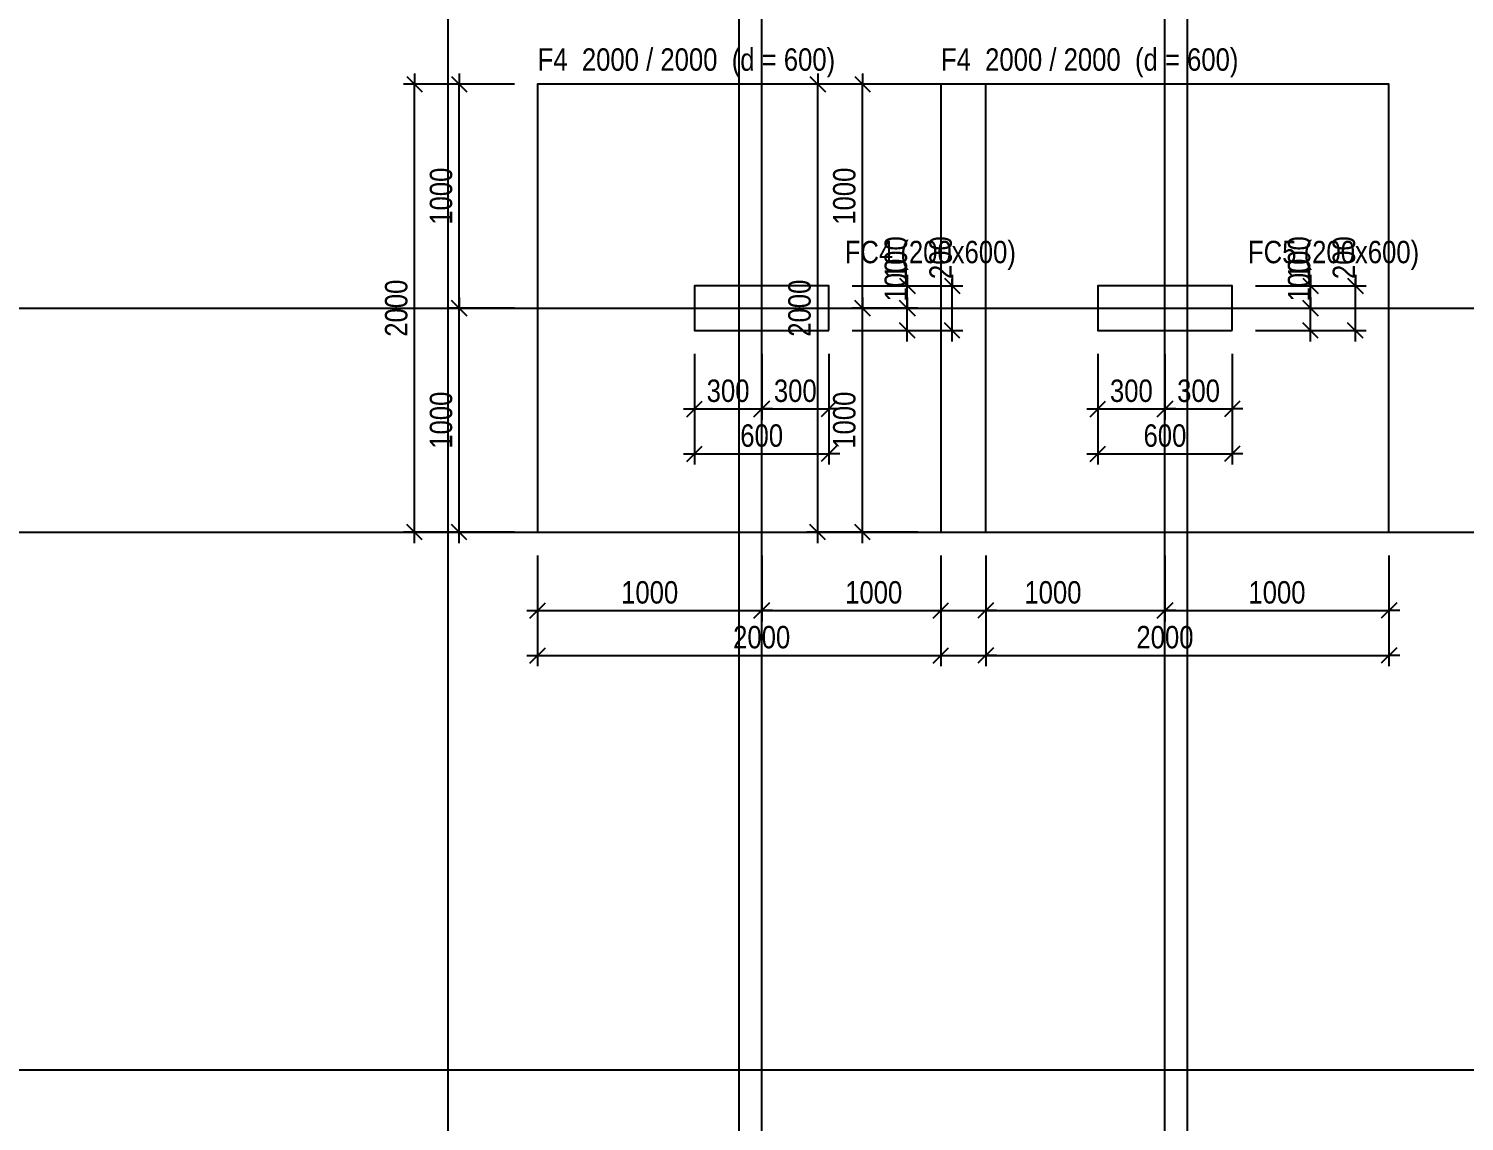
# Model space of a CAD drawing. Extents: x 0 to 206258, y -403073 to 0.
# Drawn here: x 19013 to 25420, y -19922 to -15045 of the extents above; entities that cross this region are included whole.
import ezdxf
from ezdxf.enums import TextEntityAlignment as Align
from ezdxf.lldxf.tags import DXFTag

# ---------------------------------------------------------------- set-up
doc = ezdxf.new("R2010")
doc.units = 0
doc.header["$LTSCALE"] = 1000
for name, color, linetype in [('Axis Line(Dir 1)', 8, 'CENTER2'), ('Axis Line(Dir 2)', 150, 'CENTER2'), ('Column Line', 7, 'Continuous'), ('Dimension Line', 5, 'Continuous'), ('Footing Line', 6, 'Continuous')]:
    doc.layers.add(name, color=color, linetype=linetype)
for name, color, linetype, true_color in [('Column Label', 159, 'Continuous', 0x35424f), ('Footing Label', 94, 'Continuous', 0x008100), ('Ghost Axis Line', 254, 'Continuous', 0xbebebe)]:
    doc.layers.add(name, color=color, linetype=linetype, true_color=true_color)
doc.styles.add('Column Label', font='ARIALN.TTF', dxfattribs={"height": 100})
doc.styles.add('Dimension Text', font='ARIALN.TTF', dxfattribs={"height": 100})
doc.styles.add('Footing Label', font='ARIALN.TTF', dxfattribs={"height": 100})
tags = doc.linetypes.add('CENTER2', pattern=[1.125, 0.75, -0.125, 0.125, -0.125]).pattern_tags.tags
tags[10:11] = [DXFTag(74, 4), DXFTag(75, 0), DXFTag(340, '0'), DXFTag(46, 0.0), DXFTag(50, 0.0), DXFTag(44, 0.0), DXFTag(45, 0.0)]
tags[8:9] = [DXFTag(74, 4), DXFTag(75, 0), DXFTag(340, '0'), DXFTag(46, 0.0), DXFTag(50, 0.0), DXFTag(44, 0.0), DXFTag(45, 0.0)]
tags[6:7] = [DXFTag(74, 4), DXFTag(75, 0), DXFTag(340, '0'), DXFTag(46, 0.0), DXFTag(50, 0.0), DXFTag(44, 0.0), DXFTag(45, 0.0)]
tags[4:5] = [DXFTag(74, 4), DXFTag(75, 0), DXFTag(340, '0'), DXFTag(46, 0.0), DXFTag(50, 0.0), DXFTag(44, 0.0), DXFTag(45, 0.0)]
doc.dimstyles.get("Standard").update_dxf_attribs({"dimtxt": 100, "dimasz": 30, "dimexe": 48.3, "dimexo": 103.5, "dimgap": 30, "dimtad": 1, "dimtoh": 1, "dimdec": 1, "dimdsep": 46, "dimtxsty": 'Dimension Text', "dimblk": 'PCDIM_TICK', "dimcen": 0.09, "dimclrd": 5, "dimclre": 5, "dimclrt": 5, "dimadec": 1, "dimazin": 0, "dimtp": 1, "dimtm": 1, "dimtfac": 1, "dimtdec": 4, "dimtofl": 0, "dimtmove": 0, "dimatfit": 3, "dimfxl": 1, "dimtolj": 1, "dimtzin": 0, "dimarcsym": 0})

# ---------------------------------------------------------------- blocks, each defined once
blk = doc.blocks.new('PCDIM_TICK')
at = {"layer": 'Dimension Line', "color": 0, "transparency": 33554687}
for p, q in [((1.15, 1.15), (-1.15, -1.15)), ((1.61, 0), (0, 0))]:
    blk.add_line(p, q, dxfattribs=at)
blk = doc.blocks.new('*U14')
at = {"layer": 'Dimension Line', "color": 5, "true_color": 0x0000ff, "transparency": 16777216}
for p, q in [((21984.3, -16495.7), (21984.3, -16790.5)), ((22284.3, -16495.7), (22284.3, -16790.5)), ((21984.3, -16742.2), (22284.3, -16742.2))]:
    blk.add_line(p, q, dxfattribs=at)
at = {"layer": 'Dimension Line', "color": 5, "true_color": 0x0000ff, "transparency": 16777216, "xscale": 30, "yscale": 30, "rotation": 180.0000000000004}
blk.add_blockref('PCDIM_TICK', (21984.3, -16742.2), dxfattribs=at)
at = {"layer": 'Dimension Line', "color": 5, "true_color": 0x0000ff, "transparency": 16777216, "xscale": 30, "yscale": 30}
blk.add_blockref('PCDIM_TICK', (22284.3, -16742.2), dxfattribs=at)
at = {"layer": 'Dimension Line', "color": 5, "true_color": 0x0000ff, "transparency": 16777216, "insert": (22134.3, -16712.2), "char_height": 100, "width": 181.501, "attachment_point": 8, "style": 'Dimension Text'}
blk.add_mtext('300', dxfattribs=at)
blk = doc.blocks.new('*U15')
at = {"layer": 'Dimension Line', "color": 5, "true_color": 0x0000ff, "transparency": 16777216}
for p, q in [((22284.3, -16495.7), (22284.3, -16790.5)), ((22584.3, -16495.7), (22584.3, -16790.5)), ((22284.3, -16742.2), (22584.3, -16742.2))]:
    blk.add_line(p, q, dxfattribs=at)
at = {"layer": 'Dimension Line', "color": 5, "true_color": 0x0000ff, "transparency": 16777216, "xscale": 30, "yscale": 30, "rotation": 180.0000000000004}
blk.add_blockref('PCDIM_TICK', (22284.3, -16742.2), dxfattribs=at)
at = {"layer": 'Dimension Line', "color": 5, "true_color": 0x0000ff, "transparency": 16777216, "xscale": 30, "yscale": 30}
blk.add_blockref('PCDIM_TICK', (22584.3, -16742.2), dxfattribs=at)
at = {"layer": 'Dimension Line', "color": 5, "true_color": 0x0000ff, "transparency": 16777216, "insert": (22434.3, -16712.2), "char_height": 100, "width": 181.501, "attachment_point": 8, "style": 'Dimension Text'}
blk.add_mtext('300', dxfattribs=at)
blk = doc.blocks.new('*U16')
at = {"layer": 'Dimension Line', "color": 5, "true_color": 0x0000ff, "transparency": 16777216}
for p, q in [((21984.3, -16495.7), (21984.3, -16990.5)), ((22584.3, -16495.7), (22584.3, -16990.5)), ((21984.3, -16942.2), (22584.3, -16942.2))]:
    blk.add_line(p, q, dxfattribs=at)
at = {"layer": 'Dimension Line', "color": 5, "true_color": 0x0000ff, "transparency": 16777216, "xscale": 30, "yscale": 30, "rotation": 180.0000000000004}
blk.add_blockref('PCDIM_TICK', (21984.3, -16942.2), dxfattribs=at)
at = {"layer": 'Dimension Line', "color": 5, "true_color": 0x0000ff, "transparency": 16777216, "xscale": 30, "yscale": 30}
blk.add_blockref('PCDIM_TICK', (22584.3, -16942.2), dxfattribs=at)
at = {"layer": 'Dimension Line', "color": 5, "true_color": 0x0000ff, "transparency": 16777216, "insert": (22284.3, -16912.2), "char_height": 100, "width": 181.97, "attachment_point": 8, "style": 'Dimension Text'}
blk.add_mtext('600', dxfattribs=at)
blk = doc.blocks.new('*U17')
at = {"layer": 'Dimension Line', "color": 5, "true_color": 0x0000ff, "transparency": 16777216}
for p, q in [((22934.3, -16292.2), (22934.3, -16262.2)), ((22687.8, -16292.2), (22982.6, -16292.2)), ((22934.3, -16392.2), (22934.3, -16292.2)), ((22687.8, -16392.2), (22982.6, -16392.2))]:
    blk.add_line(p, q, dxfattribs=at)
at = {"layer": 'Dimension Line', "color": 5, "true_color": 0x0000ff, "transparency": 16777216, "xscale": 30, "yscale": 30}
for p, rotation in [((22934.3, -16292.2), 89.99999999999447), ((22934.3, -16392.2), 269.9999999999834)]:
    blk.add_blockref('PCDIM_TICK', p, dxfattribs=dict(at, rotation=rotation))
at = {"layer": 'Dimension Line', "color": 5, "true_color": 0x0000ff, "transparency": 16777216, "insert": (22934.3, -16262.2), "char_height": 100, "width": 173.928, "attachment_point": 7, "rotation": 90, "style": 'Dimension Text'}
blk.add_mtext('100', dxfattribs=at)
blk = doc.blocks.new('*U18')
at = {"layer": 'Dimension Line', "color": 5, "true_color": 0x0000ff, "transparency": 16777216}
for p, q in [((22687.8, -16192.2), (22982.6, -16192.2)), ((22934.3, -16192.2), (22934.3, -16162.2)), ((22934.3, -16292.2), (22934.3, -16192.2)), ((22687.8, -16292.2), (22982.6, -16292.2))]:
    blk.add_line(p, q, dxfattribs=at)
at = {"layer": 'Dimension Line', "color": 5, "true_color": 0x0000ff, "transparency": 16777216, "xscale": 30, "yscale": 30}
for p, rotation in [((22934.3, -16192.2), 89.99999999999447), ((22934.3, -16292.2), 269.9999999999834)]:
    blk.add_blockref('PCDIM_TICK', p, dxfattribs=dict(at, rotation=rotation))
at = {"layer": 'Dimension Line', "color": 5, "true_color": 0x0000ff, "transparency": 16777216, "insert": (22934.3, -16162.2), "char_height": 100, "width": 173.928, "attachment_point": 7, "rotation": 90, "style": 'Dimension Text'}
blk.add_mtext('100', dxfattribs=at)
blk = doc.blocks.new('*U19')
at = {"layer": 'Dimension Line', "color": 5, "true_color": 0x0000ff, "transparency": 16777216}
for p, q in [((22687.8, -16192.2), (23182.6, -16192.2)), ((23134.3, -16192.2), (23134.3, -16162.2)), ((23134.3, -16392.2), (23134.3, -16192.2)), ((22687.8, -16392.2), (23182.6, -16392.2))]:
    blk.add_line(p, q, dxfattribs=at)
at = {"layer": 'Dimension Line', "color": 5, "true_color": 0x0000ff, "transparency": 16777216, "xscale": 30, "yscale": 30}
for p, rotation in [((23134.3, -16192.2), 89.99999999999447), ((23134.3, -16392.2), 269.9999999999834)]:
    blk.add_blockref('PCDIM_TICK', p, dxfattribs=dict(at, rotation=rotation))
at = {"layer": 'Dimension Line', "color": 5, "true_color": 0x0000ff, "transparency": 16777216, "insert": (23134.3, -16162.2), "char_height": 100, "width": 182.775, "attachment_point": 7, "rotation": 90, "style": 'Dimension Text'}
blk.add_mtext('200', dxfattribs=at)
blk = doc.blocks.new('*U20')
at = {"layer": 'Dimension Line', "color": 5, "true_color": 0x0000ff, "transparency": 16777216}
for p, q in [((23784.3, -16495.7), (23784.3, -16790.5)), ((24084.3, -16495.7), (24084.3, -16790.5)), ((23784.3, -16742.2), (24084.3, -16742.2))]:
    blk.add_line(p, q, dxfattribs=at)
at = {"layer": 'Dimension Line', "color": 5, "true_color": 0x0000ff, "transparency": 16777216, "xscale": 30, "yscale": 30, "rotation": 180.0000000000004}
blk.add_blockref('PCDIM_TICK', (23784.3, -16742.2), dxfattribs=at)
at = {"layer": 'Dimension Line', "color": 5, "true_color": 0x0000ff, "transparency": 16777216, "xscale": 30, "yscale": 30}
blk.add_blockref('PCDIM_TICK', (24084.3, -16742.2), dxfattribs=at)
at = {"layer": 'Dimension Line', "color": 5, "true_color": 0x0000ff, "transparency": 16777216, "insert": (23934.3, -16712.2), "char_height": 100, "width": 181.501, "attachment_point": 8, "style": 'Dimension Text'}
blk.add_mtext('300', dxfattribs=at)
blk = doc.blocks.new('*U21')
at = {"layer": 'Dimension Line', "color": 5, "true_color": 0x0000ff, "transparency": 16777216}
for p, q in [((24084.3, -16495.7), (24084.3, -16790.5)), ((24384.3, -16495.7), (24384.3, -16790.5)), ((24084.3, -16742.2), (24384.3, -16742.2))]:
    blk.add_line(p, q, dxfattribs=at)
at = {"layer": 'Dimension Line', "color": 5, "true_color": 0x0000ff, "transparency": 16777216, "xscale": 30, "yscale": 30, "rotation": 180.0000000000004}
blk.add_blockref('PCDIM_TICK', (24084.3, -16742.2), dxfattribs=at)
at = {"layer": 'Dimension Line', "color": 5, "true_color": 0x0000ff, "transparency": 16777216, "xscale": 30, "yscale": 30}
blk.add_blockref('PCDIM_TICK', (24384.3, -16742.2), dxfattribs=at)
at = {"layer": 'Dimension Line', "color": 5, "true_color": 0x0000ff, "transparency": 16777216, "insert": (24234.3, -16712.2), "char_height": 100, "width": 181.501, "attachment_point": 8, "style": 'Dimension Text'}
blk.add_mtext('300', dxfattribs=at)
blk = doc.blocks.new('*U22')
at = {"layer": 'Dimension Line', "color": 5, "true_color": 0x0000ff, "transparency": 16777216}
for p, q in [((23784.3, -16495.7), (23784.3, -16990.5)), ((24384.3, -16495.7), (24384.3, -16990.5)), ((23784.3, -16942.2), (24384.3, -16942.2))]:
    blk.add_line(p, q, dxfattribs=at)
at = {"layer": 'Dimension Line', "color": 5, "true_color": 0x0000ff, "transparency": 16777216, "xscale": 30, "yscale": 30, "rotation": 180.0000000000004}
blk.add_blockref('PCDIM_TICK', (23784.3, -16942.2), dxfattribs=at)
at = {"layer": 'Dimension Line', "color": 5, "true_color": 0x0000ff, "transparency": 16777216, "xscale": 30, "yscale": 30}
blk.add_blockref('PCDIM_TICK', (24384.3, -16942.2), dxfattribs=at)
at = {"layer": 'Dimension Line', "color": 5, "true_color": 0x0000ff, "transparency": 16777216, "insert": (24084.3, -16912.2), "char_height": 100, "width": 181.97, "attachment_point": 8, "style": 'Dimension Text'}
blk.add_mtext('600', dxfattribs=at)
blk = doc.blocks.new('*U23')
at = {"layer": 'Dimension Line', "color": 5, "true_color": 0x0000ff, "transparency": 16777216}
for p, q in [((24734.3, -16292.2), (24734.3, -16262.2)), ((24487.8, -16292.2), (24782.6, -16292.2)), ((24734.3, -16392.2), (24734.3, -16292.2)), ((24487.8, -16392.2), (24782.6, -16392.2))]:
    blk.add_line(p, q, dxfattribs=at)
at = {"layer": 'Dimension Line', "color": 5, "true_color": 0x0000ff, "transparency": 16777216, "xscale": 30, "yscale": 30}
for p, rotation in [((24734.3, -16292.2), 89.99999999999447), ((24734.3, -16392.2), 269.9999999999834)]:
    blk.add_blockref('PCDIM_TICK', p, dxfattribs=dict(at, rotation=rotation))
at = {"layer": 'Dimension Line', "color": 5, "true_color": 0x0000ff, "transparency": 16777216, "insert": (24734.3, -16262.2), "char_height": 100, "width": 173.928, "attachment_point": 7, "rotation": 90, "style": 'Dimension Text'}
blk.add_mtext('100', dxfattribs=at)
blk = doc.blocks.new('*U24')
at = {"layer": 'Dimension Line', "color": 5, "true_color": 0x0000ff, "transparency": 16777216}
for p, q in [((24487.8, -16192.2), (24782.6, -16192.2)), ((24734.3, -16192.2), (24734.3, -16162.2)), ((24734.3, -16292.2), (24734.3, -16192.2)), ((24487.8, -16292.2), (24782.6, -16292.2))]:
    blk.add_line(p, q, dxfattribs=at)
at = {"layer": 'Dimension Line', "color": 5, "true_color": 0x0000ff, "transparency": 16777216, "xscale": 30, "yscale": 30}
for p, rotation in [((24734.3, -16192.2), 89.99999999999447), ((24734.3, -16292.2), 269.9999999999834)]:
    blk.add_blockref('PCDIM_TICK', p, dxfattribs=dict(at, rotation=rotation))
at = {"layer": 'Dimension Line', "color": 5, "true_color": 0x0000ff, "transparency": 16777216, "insert": (24734.3, -16162.2), "char_height": 100, "width": 173.928, "attachment_point": 7, "rotation": 90, "style": 'Dimension Text'}
blk.add_mtext('100', dxfattribs=at)
blk = doc.blocks.new('*U25')
at = {"layer": 'Dimension Line', "color": 5, "true_color": 0x0000ff, "transparency": 16777216}
for p, q in [((24487.8, -16192.2), (24982.6, -16192.2)), ((24934.3, -16192.2), (24934.3, -16162.2)), ((24934.3, -16392.2), (24934.3, -16192.2)), ((24487.8, -16392.2), (24982.6, -16392.2))]:
    blk.add_line(p, q, dxfattribs=at)
at = {"layer": 'Dimension Line', "color": 5, "true_color": 0x0000ff, "transparency": 16777216, "xscale": 30, "yscale": 30}
for p, rotation in [((24934.3, -16192.2), 89.99999999999447), ((24934.3, -16392.2), 269.9999999999834)]:
    blk.add_blockref('PCDIM_TICK', p, dxfattribs=dict(at, rotation=rotation))
at = {"layer": 'Dimension Line', "color": 5, "true_color": 0x0000ff, "transparency": 16777216, "insert": (24934.3, -16162.2), "char_height": 100, "width": 182.775, "attachment_point": 7, "rotation": 90, "style": 'Dimension Text'}
blk.add_mtext('200', dxfattribs=at)
blk = doc.blocks.new('*U164')
at = {"layer": 'Dimension Line', "color": 5, "true_color": 0x0000ff, "transparency": 16777216}
for p, q in [((21284.3, -17395.7), (21284.3, -17690.5)), ((22284.3, -17395.7), (22284.3, -17690.5)), ((21284.3, -17642.2), (22284.3, -17642.2))]:
    blk.add_line(p, q, dxfattribs=at)
at = {"layer": 'Dimension Line', "color": 5, "true_color": 0x0000ff, "transparency": 16777216, "xscale": 30, "yscale": 30, "rotation": 180.0000000000004}
blk.add_blockref('PCDIM_TICK', (21284.3, -17642.2), dxfattribs=at)
at = {"layer": 'Dimension Line', "color": 5, "true_color": 0x0000ff, "transparency": 16777216, "xscale": 30, "yscale": 30}
blk.add_blockref('PCDIM_TICK', (22284.3, -17642.2), dxfattribs=at)
at = {"layer": 'Dimension Line', "color": 5, "true_color": 0x0000ff, "transparency": 16777216, "insert": (21784.3, -17612.2), "char_height": 100, "width": 238.405, "attachment_point": 8, "style": 'Dimension Text'}
blk.add_mtext('1000', dxfattribs=at)
blk = doc.blocks.new('*U165')
at = {"layer": 'Dimension Line', "color": 5, "true_color": 0x0000ff, "transparency": 16777216}
for p, q in [((22284.3, -17395.7), (22284.3, -17690.5)), ((23284.3, -17395.7), (23284.3, -17690.5)), ((22284.3, -17642.2), (23284.3, -17642.2))]:
    blk.add_line(p, q, dxfattribs=at)
at = {"layer": 'Dimension Line', "color": 5, "true_color": 0x0000ff, "transparency": 16777216, "xscale": 30, "yscale": 30, "rotation": 180.0000000000004}
blk.add_blockref('PCDIM_TICK', (22284.3, -17642.2), dxfattribs=at)
at = {"layer": 'Dimension Line', "color": 5, "true_color": 0x0000ff, "transparency": 16777216, "xscale": 30, "yscale": 30}
blk.add_blockref('PCDIM_TICK', (23284.3, -17642.2), dxfattribs=at)
at = {"layer": 'Dimension Line', "color": 5, "true_color": 0x0000ff, "transparency": 16777216, "insert": (22784.3, -17612.2), "char_height": 100, "width": 238.405, "attachment_point": 8, "style": 'Dimension Text'}
blk.add_mtext('1000', dxfattribs=at)
blk = doc.blocks.new('*U166')
at = {"layer": 'Dimension Line', "color": 5, "true_color": 0x0000ff, "transparency": 16777216}
for p, q in [((21284.3, -17395.7), (21284.3, -17890.5)), ((23284.3, -17395.7), (23284.3, -17890.5)), ((21284.3, -17842.2), (23284.3, -17842.2))]:
    blk.add_line(p, q, dxfattribs=at)
at = {"layer": 'Dimension Line', "color": 5, "true_color": 0x0000ff, "transparency": 16777216, "xscale": 30, "yscale": 30, "rotation": 180.0000000000004}
blk.add_blockref('PCDIM_TICK', (21284.3, -17842.2), dxfattribs=at)
at = {"layer": 'Dimension Line', "color": 5, "true_color": 0x0000ff, "transparency": 16777216, "xscale": 30, "yscale": 30}
blk.add_blockref('PCDIM_TICK', (23284.3, -17842.2), dxfattribs=at)
at = {"layer": 'Dimension Line', "color": 5, "true_color": 0x0000ff, "transparency": 16777216, "insert": (22284.3, -17812.2), "char_height": 100, "width": 247.252, "attachment_point": 8, "style": 'Dimension Text'}
blk.add_mtext('2000', dxfattribs=at)
blk = doc.blocks.new('*U167')
at = {"layer": 'Dimension Line', "color": 5, "true_color": 0x0000ff, "transparency": 16777216}
for p, q in [((21180.8, -16292.2), (20886, -16292.2)), ((20934.3, -17292.2), (20934.3, -16292.2)), ((21180.8, -17292.2), (20886, -17292.2))]:
    blk.add_line(p, q, dxfattribs=at)
at = {"layer": 'Dimension Line', "color": 5, "true_color": 0x0000ff, "transparency": 16777216, "xscale": 30, "yscale": 30}
for p, rotation in [((20934.3, -16292.2), 89.99999999999447), ((20934.3, -17292.2), 269.9999999999834)]:
    blk.add_blockref('PCDIM_TICK', p, dxfattribs=dict(at, rotation=rotation))
at = {"layer": 'Dimension Line', "color": 5, "true_color": 0x0000ff, "transparency": 16777216, "insert": (20904.3, -16792.2), "char_height": 100, "width": 238.405, "attachment_point": 8, "rotation": 90, "style": 'Dimension Text'}
blk.add_mtext('1000', dxfattribs=at)
blk = doc.blocks.new('*U168')
at = {"layer": 'Dimension Line', "color": 5, "true_color": 0x0000ff, "transparency": 16777216}
for p, q in [((21180.8, -15292.2), (20886, -15292.2)), ((20934.3, -16292.2), (20934.3, -15292.2)), ((21180.8, -16292.2), (20886, -16292.2))]:
    blk.add_line(p, q, dxfattribs=at)
at = {"layer": 'Dimension Line', "color": 5, "true_color": 0x0000ff, "transparency": 16777216, "xscale": 30, "yscale": 30}
for p, rotation in [((20934.3, -15292.2), 89.99999999999447), ((20934.3, -16292.2), 269.9999999999834)]:
    blk.add_blockref('PCDIM_TICK', p, dxfattribs=dict(at, rotation=rotation))
at = {"layer": 'Dimension Line', "color": 5, "true_color": 0x0000ff, "transparency": 16777216, "insert": (20904.3, -15792.2), "char_height": 100, "width": 238.405, "attachment_point": 8, "rotation": 90, "style": 'Dimension Text'}
blk.add_mtext('1000', dxfattribs=at)
blk = doc.blocks.new('*U169')
at = {"layer": 'Dimension Line', "color": 5, "true_color": 0x0000ff, "transparency": 16777216}
for p, q in [((21180.8, -15292.2), (20686, -15292.2)), ((20734.3, -17292.2), (20734.3, -15292.2)), ((21180.8, -17292.2), (20686, -17292.2))]:
    blk.add_line(p, q, dxfattribs=at)
at = {"layer": 'Dimension Line', "color": 5, "true_color": 0x0000ff, "transparency": 16777216, "xscale": 30, "yscale": 30}
for p, rotation in [((20734.3, -15292.2), 89.99999999999447), ((20734.3, -17292.2), 269.9999999999834)]:
    blk.add_blockref('PCDIM_TICK', p, dxfattribs=dict(at, rotation=rotation))
at = {"layer": 'Dimension Line', "color": 5, "true_color": 0x0000ff, "transparency": 16777216, "insert": (20704.3, -16292.2), "char_height": 100, "width": 247.252, "attachment_point": 8, "rotation": 90, "style": 'Dimension Text'}
blk.add_mtext('2000', dxfattribs=at)
blk = doc.blocks.new('*U170')
at = {"layer": 'Dimension Line', "color": 5, "true_color": 0x0000ff, "transparency": 16777216}
for p, q in [((23084.3, -17395.7), (23084.3, -17690.5)), ((24084.3, -17395.7), (24084.3, -17690.5)), ((23084.3, -17642.2), (24084.3, -17642.2))]:
    blk.add_line(p, q, dxfattribs=at)
at = {"layer": 'Dimension Line', "color": 5, "true_color": 0x0000ff, "transparency": 16777216, "xscale": 30, "yscale": 30, "rotation": 180.0000000000004}
blk.add_blockref('PCDIM_TICK', (23084.3, -17642.2), dxfattribs=at)
at = {"layer": 'Dimension Line', "color": 5, "true_color": 0x0000ff, "transparency": 16777216, "xscale": 30, "yscale": 30}
blk.add_blockref('PCDIM_TICK', (24084.3, -17642.2), dxfattribs=at)
at = {"layer": 'Dimension Line', "color": 5, "true_color": 0x0000ff, "transparency": 16777216, "insert": (23584.3, -17612.2), "char_height": 100, "width": 238.405, "attachment_point": 8, "style": 'Dimension Text'}
blk.add_mtext('1000', dxfattribs=at)
blk = doc.blocks.new('*U171')
at = {"layer": 'Dimension Line', "color": 5, "true_color": 0x0000ff, "transparency": 16777216}
for p, q in [((24084.3, -17395.7), (24084.3, -17690.5)), ((25084.3, -17395.7), (25084.3, -17690.5)), ((24084.3, -17642.2), (25084.3, -17642.2))]:
    blk.add_line(p, q, dxfattribs=at)
at = {"layer": 'Dimension Line', "color": 5, "true_color": 0x0000ff, "transparency": 16777216, "xscale": 30, "yscale": 30, "rotation": 180.0000000000004}
blk.add_blockref('PCDIM_TICK', (24084.3, -17642.2), dxfattribs=at)
at = {"layer": 'Dimension Line', "color": 5, "true_color": 0x0000ff, "transparency": 16777216, "xscale": 30, "yscale": 30}
blk.add_blockref('PCDIM_TICK', (25084.3, -17642.2), dxfattribs=at)
at = {"layer": 'Dimension Line', "color": 5, "true_color": 0x0000ff, "transparency": 16777216, "insert": (24584.3, -17612.2), "char_height": 100, "width": 238.405, "attachment_point": 8, "style": 'Dimension Text'}
blk.add_mtext('1000', dxfattribs=at)
blk = doc.blocks.new('*U172')
at = {"layer": 'Dimension Line', "color": 5, "true_color": 0x0000ff, "transparency": 16777216}
for p, q in [((23084.3, -17395.7), (23084.3, -17890.5)), ((25084.3, -17395.7), (25084.3, -17890.5)), ((23084.3, -17842.2), (25084.3, -17842.2))]:
    blk.add_line(p, q, dxfattribs=at)
at = {"layer": 'Dimension Line', "color": 5, "true_color": 0x0000ff, "transparency": 16777216, "xscale": 30, "yscale": 30, "rotation": 180.0000000000004}
blk.add_blockref('PCDIM_TICK', (23084.3, -17842.2), dxfattribs=at)
at = {"layer": 'Dimension Line', "color": 5, "true_color": 0x0000ff, "transparency": 16777216, "xscale": 30, "yscale": 30}
blk.add_blockref('PCDIM_TICK', (25084.3, -17842.2), dxfattribs=at)
at = {"layer": 'Dimension Line', "color": 5, "true_color": 0x0000ff, "transparency": 16777216, "insert": (24084.3, -17812.2), "char_height": 100, "width": 247.252, "attachment_point": 8, "style": 'Dimension Text'}
blk.add_mtext('2000', dxfattribs=at)
blk = doc.blocks.new('*U173')
at = {"layer": 'Dimension Line', "color": 5, "true_color": 0x0000ff, "transparency": 16777216}
for p, q in [((22980.8, -16292.2), (22686, -16292.2)), ((22734.3, -17292.2), (22734.3, -16292.2)), ((22980.8, -17292.2), (22686, -17292.2))]:
    blk.add_line(p, q, dxfattribs=at)
at = {"layer": 'Dimension Line', "color": 5, "true_color": 0x0000ff, "transparency": 16777216, "xscale": 30, "yscale": 30}
for p, rotation in [((22734.3, -16292.2), 89.99999999999447), ((22734.3, -17292.2), 269.9999999999834)]:
    blk.add_blockref('PCDIM_TICK', p, dxfattribs=dict(at, rotation=rotation))
at = {"layer": 'Dimension Line', "color": 5, "true_color": 0x0000ff, "transparency": 16777216, "insert": (22704.3, -16792.2), "char_height": 100, "width": 238.405, "attachment_point": 8, "rotation": 90, "style": 'Dimension Text'}
blk.add_mtext('1000', dxfattribs=at)
blk = doc.blocks.new('*U174')
at = {"layer": 'Dimension Line', "color": 5, "true_color": 0x0000ff, "transparency": 16777216}
for p, q in [((22980.8, -15292.2), (22686, -15292.2)), ((22734.3, -16292.2), (22734.3, -15292.2)), ((22980.8, -16292.2), (22686, -16292.2))]:
    blk.add_line(p, q, dxfattribs=at)
at = {"layer": 'Dimension Line', "color": 5, "true_color": 0x0000ff, "transparency": 16777216, "xscale": 30, "yscale": 30}
for p, rotation in [((22734.3, -15292.2), 89.99999999999447), ((22734.3, -16292.2), 269.9999999999834)]:
    blk.add_blockref('PCDIM_TICK', p, dxfattribs=dict(at, rotation=rotation))
at = {"layer": 'Dimension Line', "color": 5, "true_color": 0x0000ff, "transparency": 16777216, "insert": (22704.3, -15792.2), "char_height": 100, "width": 238.405, "attachment_point": 8, "rotation": 90, "style": 'Dimension Text'}
blk.add_mtext('1000', dxfattribs=at)
blk = doc.blocks.new('*U175')
at = {"layer": 'Dimension Line', "color": 5, "true_color": 0x0000ff, "transparency": 16777216}
for p, q in [((22980.8, -15292.2), (22486, -15292.2)), ((22534.3, -17292.2), (22534.3, -15292.2)), ((22980.8, -17292.2), (22486, -17292.2))]:
    blk.add_line(p, q, dxfattribs=at)
at = {"layer": 'Dimension Line', "color": 5, "true_color": 0x0000ff, "transparency": 16777216, "xscale": 30, "yscale": 30}
for p, rotation in [((22534.3, -15292.2), 89.99999999999447), ((22534.3, -17292.2), 269.9999999999834)]:
    blk.add_blockref('PCDIM_TICK', p, dxfattribs=dict(at, rotation=rotation))
at = {"layer": 'Dimension Line', "color": 5, "true_color": 0x0000ff, "transparency": 16777216, "insert": (22504.3, -16292.2), "char_height": 100, "width": 247.252, "attachment_point": 8, "rotation": 90, "style": 'Dimension Text'}
blk.add_mtext('2000', dxfattribs=at)

msp = doc.modelspace()

# ---------------------------------------------------------------- linework, layer by layer
at = {"layer": 'Axis Line(Dir 1)', "transparency": 33554687}
for points in [[(15084.29, -16292.207), (32884.29, -16292.207)], [(15084.29, -17292.207), (32884.29, -17292.207)], [(15084.29, -19692.207), (32884.29, -19692.207)]]:
    msp.add_lwpolyline(points, dxfattribs=at)
at = {"layer": 'Axis Line(Dir 2)', "transparency": 33554687}
for points in [[(20884.29, -38092.207), (20884.29, -14292.207)], [(22284.29, -38092.207), (22284.29, -14292.207)], [(24084.29, -38092.207), (24084.29, -14292.207)]]:
    msp.add_lwpolyline(points, dxfattribs=at)
at = {"layer": 'Column Line', "transparency": 33554687}
for points in [[(22584.29, -16392.207), (22584.29, -16192.207), (21984.29, -16192.207), (21984.29, -16392.207)], [(24384.29, -16392.207), (24384.29, -16192.207), (23784.29, -16192.207), (23784.29, -16392.207)]]:
    msp.add_lwpolyline(points, close=True, dxfattribs=at)
at = {"layer": 'Footing Line', "transparency": 33554687}
for points in [[(23284.29, -17292.207), (23284.29, -15292.207), (21284.29, -15292.207), (21284.29, -17292.207), (23284.29, -17292.207)], [(25084.29, -17292.207), (25084.29, -15292.207), (23084.29, -15292.207), (23084.29, -17292.207), (25084.29, -17292.207)]]:
    msp.add_lwpolyline(points, close=True, dxfattribs=at)
at = {"layer": 'Ghost Axis Line', "transparency": 33554687}
for points in [[(22184.29, -38092.207), (22184.29, -14292.207)], [(24184.29, -38092.207), (24184.29, -14292.207)]]:
    msp.add_lwpolyline(points, dxfattribs=at)

# ---------------------------------------------------------------- texts
at = {"layer": 'Column Label', "transparency": 33554687, "style": 'Column Label'}
for s, p in [('FC4 (200x600)', (22655.001, -16121.496)), ('FC5 (200x600)', (24455.001, -16121.496))]:
    msp.add_text(s, height=100, dxfattribs=at).set_placement(p, align=Align.BOTTOM_LEFT)
at = {"layer": 'Footing Label', "transparency": 33554687, "style": 'Footing Label'}
for p in [(21284.29, -15262.207), (23084.29, -15262.207)]:
    msp.add_text('F4  2000 / 2000  (d = 600)', height=100, dxfattribs=at).set_placement(p, align=Align.BOTTOM_LEFT)

# ---------------------------------------------------------------- dimensions: what is measured, and where the dimension line sits
at = {"layer": 'Dimension Line', "transparency": 33554687}
for p1, p2, distance, picture, middle in [((21284.29, -17292.207), (21284.29, -15292.207), 550, '*U169', (20734.29, -16292.207)), ((21284.29, -16292.207), (21284.29, -15292.207), 350, '*U168', (20934.29, -15792.207)), ((23084.29, -17292.207), (23084.29, -15292.207), 550, '*U175', (22534.29, -16292.207)), ((23084.29, -16292.207), (23084.29, -15292.207), 350, '*U174', (22734.29, -15792.207)), ((22584.29, -16292.207), (22584.29, -16192.207), -350, '*U18', (22934.29, -16242.207)), ((22584.29, -16392.207), (22584.29, -16192.207), -550, '*U19', (23134.29, -16292.207)), ((24384.29, -16292.207), (24384.29, -16192.207), -350, '*U24', (24734.29, -16242.207)), ((24384.29, -16392.207), (24384.29, -16192.207), -550, '*U25', (24934.29, -16292.207)), ((22584.29, -16392.207), (22584.29, -16292.207), -350, '*U17', (22934.29, -16342.207)), ((24384.29, -16392.207), (24384.29, -16292.207), -350, '*U23', (24734.29, -16342.207)), ((21284.29, -17292.207), (21284.29, -16292.207), 350, '*U167', (20934.29, -16792.207)), ((23084.29, -17292.207), (23084.29, -16292.207), 350, '*U173', (22734.29, -16792.207)), ((21984.29, -16392.207), (22284.29, -16392.207), -350, '*U14', (22134.29, -16742.207)), ((21984.29, -16392.207), (22584.29, -16392.207), -550, '*U16', (22284.29, -16942.207)), ((22284.29, -16392.207), (22584.29, -16392.207), -350, '*U15', (22434.29, -16742.207)), ((23784.29, -16392.207), (24084.29, -16392.207), -350, '*U20', (23934.29, -16742.207)), ((23784.29, -16392.207), (24384.29, -16392.207), -550, '*U22', (24084.29, -16942.207)), ((24084.29, -16392.207), (24384.29, -16392.207), -350, '*U21', (24234.29, -16742.207)), ((21284.29, -17292.207), (22284.29, -17292.207), -350, '*U164', (21784.29, -17642.207)), ((21284.29, -17292.207), (23284.29, -17292.207), -550, '*U166', (22284.29, -17842.207)), ((22284.29, -17292.207), (23284.29, -17292.207), -350, '*U165', (22784.29, -17642.207)), ((23084.29, -17292.207), (24084.29, -17292.207), -350, '*U170', (23584.29, -17642.207)), ((23084.29, -17292.207), (25084.29, -17292.207), -550, '*U172', (24084.29, -17842.207)), ((24084.29, -17292.207), (25084.29, -17292.207), -350, '*U171', (24584.29, -17642.207))]:
    dim = msp.add_aligned_dim(p1=p1, p2=p2, distance=distance, dimstyle='Standard', override={"dimscale": 1, "dimtxt": 100, "dimasz": 30, "dimexe": 48.3, "dimexo": 103.5, "dimgap": 30, "dimtad": 1, "dimtih": 0, "dimdec": 1, "dimlfac": 1, "dimzin": 8, "dimlunit": 2, "dimpost": '', "dimtxsty": 'Dimension Text', "dimblk": 'PCDIM_TICK', "dimse1": 0, "dimse2": 0, "dimsd2": 0, "dimclrd": 5, "dimclre": 5, "dimclrt": 5, "dimaunit": 0, "dimadec": 1, "dimazin": 0, "dimtol": 0, "dimtp": 1, "dimtm": 1, "dimtmove": 0}, dxfattribs=at)
    dim.commit()
    dim.dimension.update_dxf_attribs({"geometry": picture, "text_midpoint": middle})

doc.saveas('drawing.dxf')
